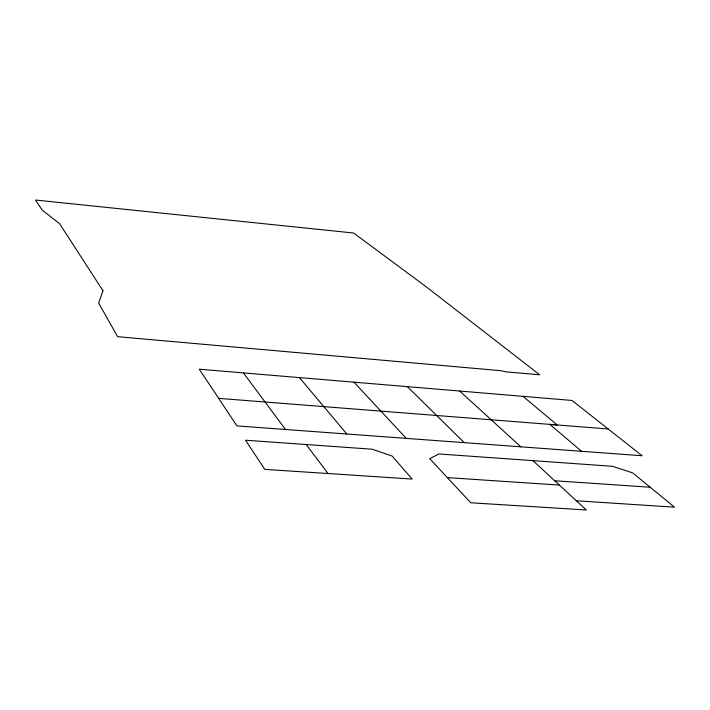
<?xml version="1.0" encoding="UTF-8"?>
<svg xmlns="http://www.w3.org/2000/svg" width="710" height="710" viewBox="0 0 710 710"><rect width="100%" height="100%" fill="white"/><g stroke="black" fill="none" stroke-linecap="round" stroke-linejoin="round"><path stroke-width="1.06" d="M328.02 473.517L264.83 469.39L245.5 440.218L372.2 449.217L392.106 456.042L412.164 479.072L328.02 473.517L306.17 444.531M576.209 500.754L674.5 507.18L632.716 472.887L612.384 466.284L438.931 453.965L429.736 458.687L470.792 502.786L586.283 509.966L532.962 460.657M447.398 477.608L559.285 485.081M554.501 480.75L650.218 487.237M608.168 428.973L549.859 424.385L581.517 451.294M218.689 398.363L236.954 425.911L642.133 455.758L572.029 400.458L199.235 369.2L218.689 398.363L557.181 424.962L523.013 396.34M520.838 446.821L459.663 391.041M464.26 442.649L407.336 386.639M406.253 438.372L353.988 382.175M346.799 433.987L299.407 377.596M285.509 429.479L243.432 372.91M102.977 290.763L98.672 303.055L117.62 336.682L500.949 370.709L506.274 371.88L539.68 374.791L425.787 286.476L353.624 233.022L35.5 200.034L42.236 210.151L59.604 223.721L102.977 290.763"/></g></svg>
